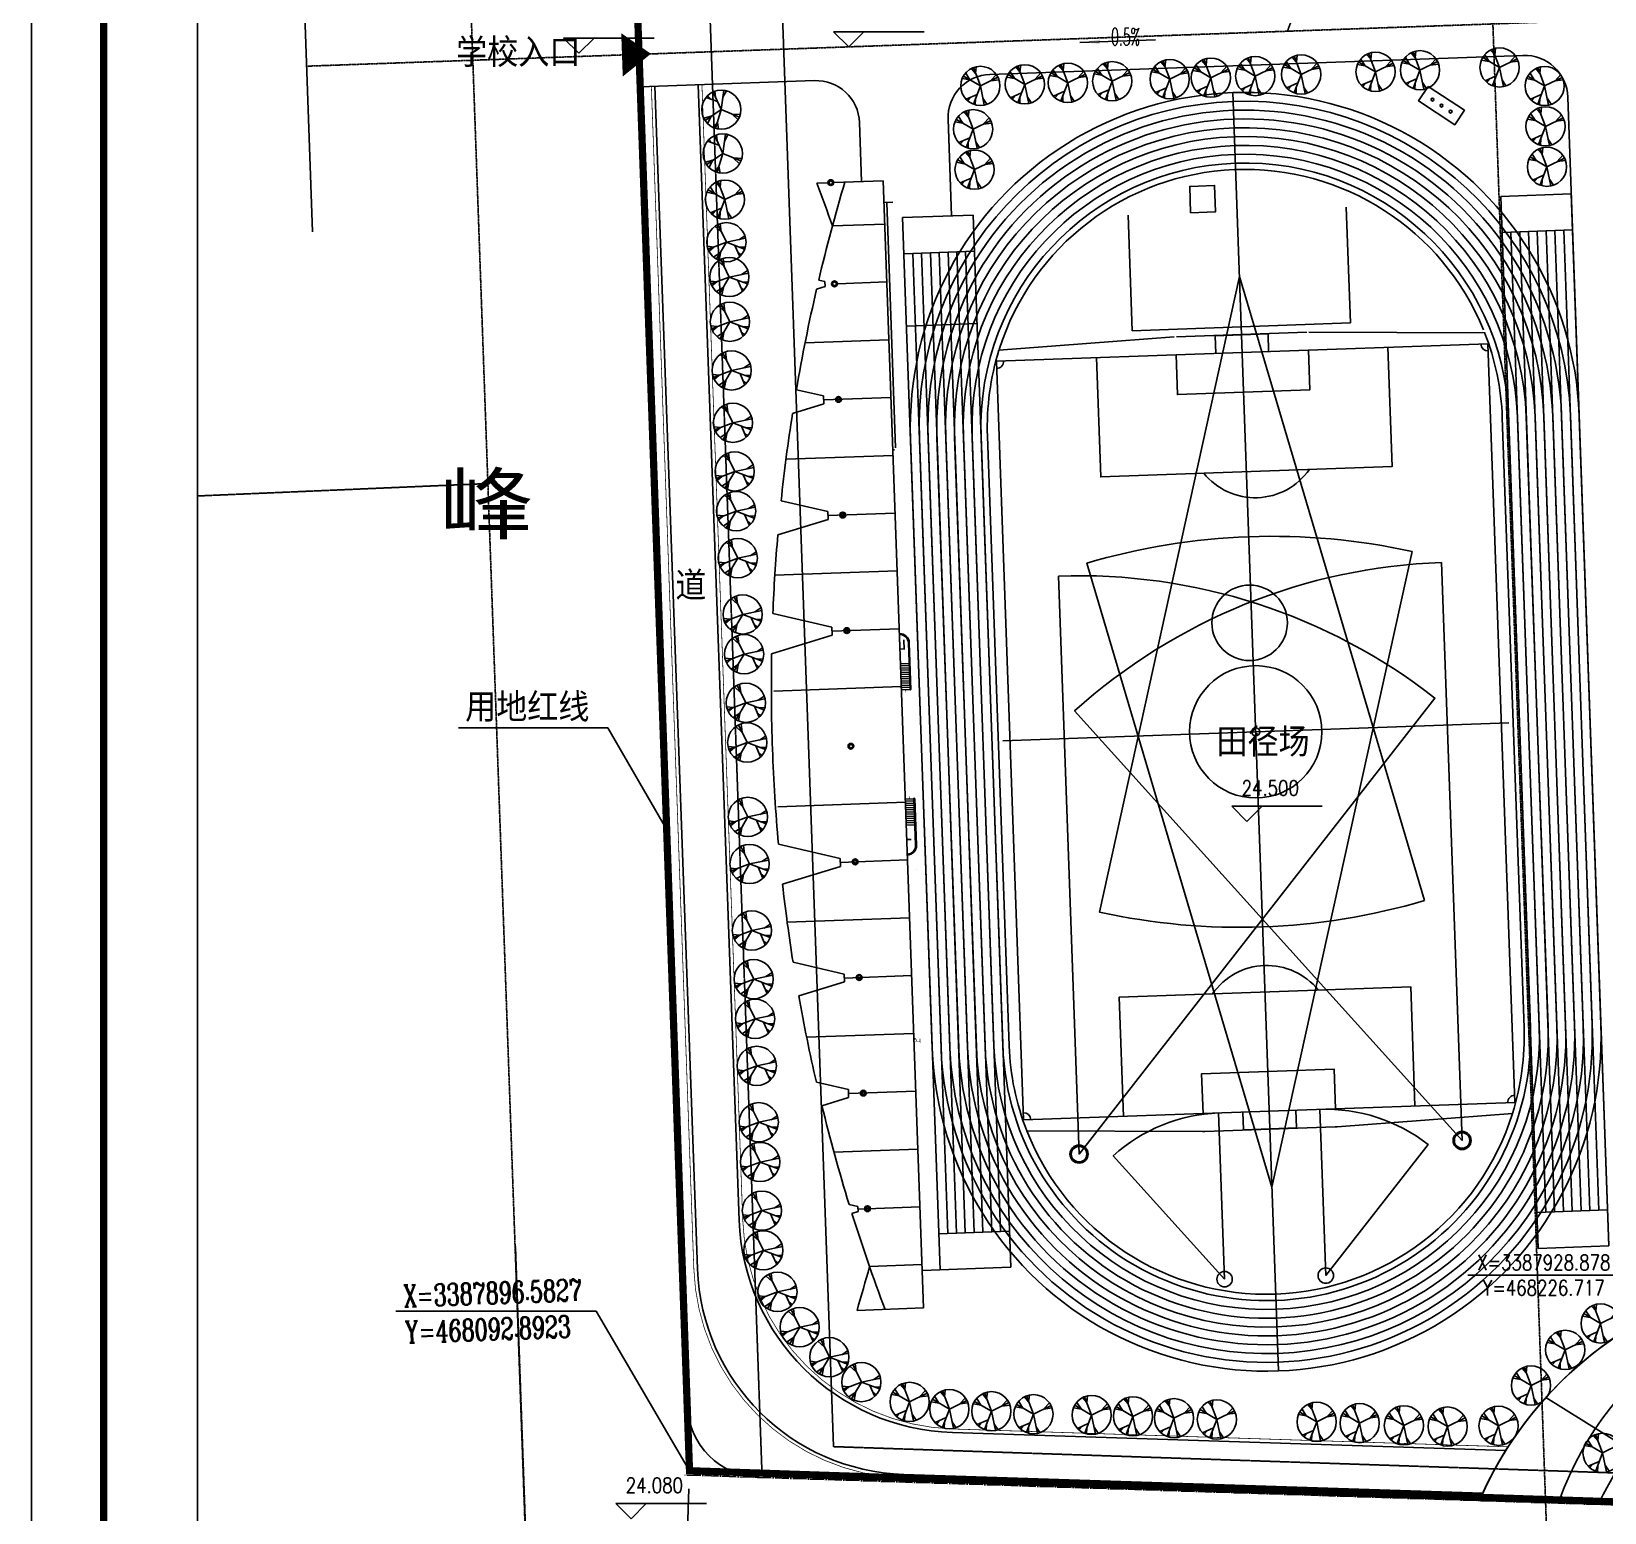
# Model space of a CAD drawing. Header units: millimetres. Extents: x 468001845 to 468595845, y 3387484553 to 3388325553.
# Drawn here: x 468001845 to 468219365, y 3387890804 to 3388095645 of the extents above; entities that cross this region are included whole.
import ezdxf
from ezdxf.enums import TextEntityAlignment as Align

# ---------------------------------------------------------------- set-up
doc = ezdxf.new("R2010")
doc.units = ezdxf.units.MM
for name, pattern in [('10', [1, 0.5, 0.5]), ('ACAD_ISO04W100', [30.5, 24, -3, 0.5, -3]), ('CENTER', [2, 1.25, -0.25, 0.25, -0.25]), ('CONTINOUS', [0])]:
    doc.linetypes.add(name, pattern=pattern)
for name, color, linetype in [('AXIS', 3, 'Continuous'), ('DAOLU', 7, 'Continuous'), ('DE', 134, 'Continuous'), ('F-树13', 114, 'Continuous'), ('F-水体', 150, 'Continuous'), ('N-ROAD', 4, 'Continuous'), ('PUB_DIM', 3, 'Continuous'), ('PUB_TEXT', 7, 'Continuous'), ('PUB_TITLE', 4, 'Continuous'), ('ROAD-XING', 1, 'CENTER'), ('TEXT', 7, 'Continuous'), ('屋顶', 7, 'Continuous'), ('红线', 1, 'Continuous'), ('铺地', 41, 'Continuous')]:
    doc.layers.add(name, color=color, linetype=linetype)
doc.styles.add('_DIMFONT', font='TXT.shx')
doc.styles.add('_TXT', font='SIMPLEX.shx', dxfattribs={"width": 0.6})
doc.styles.add('DIM_FONT', font='SIMPLEX.shx', dxfattribs={"width": 0.8})
doc.styles.add('HT', font='', dxfattribs={"width": 0.8})
doc.styles.add('HZ1', font='COMPLEX', dxfattribs={"width": 0.7, "bigfont": 'FS64F'})
doc.styles.add('HZTXT4', font='COMPLEX', dxfattribs={"bigfont": 'HZTXT.SHX'})
doc.styles.get('HT').set_extended_font_data('SimHei')
doc.dimstyles.new('DIMN700', dxfattribs={"dimscale": 7, "dimtxt": 270, "dimasz": 1, "dimexe": 250, "dimexo": 300, "dimgap": 135, "dimtad": 1, "dimdec": 0, "dimzin": 0, "dimdsep": 46, "dimtxsty": 'DIM_FONT', "dimblk": '_DIMX', "dimcen": 0.09, "dimclrt": 7, "dimadec": 0, "dimazin": 0, "dimtfac": 1, "dimtdec": 0, "dimtix": 1, "dimtmove": 2, "dimatfit": 3, "dimldrblk": '_DIMX', "dimfxl": 1, "dimtvp": 1, "dimtolj": 1, "dimtzin": 0, "dimarcsym": 0})

# ---------------------------------------------------------------- blocks, each defined once
blk = doc.blocks.new('A$C73886351')
at = {"layer": 'F-树13'}
for p, q in [((2161, 6001), (1249, 7555)), ((3508, 7441), (2585, 8591)), ((4508, 4511), (3052, 8793)), ((3510, 7412), (3741, 8982)), ((2126, 5970), (441, 6351)), ((4508, 4511), (737, 6917)), ((4508, 4511), (2779, 398)), ((4508, 4511), (8634, 6359)), ((4508, 4511), (5271, 97)), ((6945, 5646), (8296, 7028)), ((6947, 5617), (8818, 5795)), ((3672, 2586), (1118, 1558)), ((2090, 1937), (1470, 1235)), ((3294, 1583), (3196, 223)), ((4986, 1662), (5852, 250))]:
    blk.add_line(p, q, dxfattribs=at)
blk.add_circle((4516, 4516), 4519, dxfattribs=at)
blk = doc.blocks.new('_ARROW')
blk.add_solid([(0, 0), (-1, 0.1), (-1, -0.1)])
blk = doc.blocks.new('_DIMX')
blk.add_line((-150, 0), (150, 0))
at = {"const_width": 50}
blk.add_lwpolyline([(-70, -70), (70, 70)], dxfattribs=at)
blk = doc.blocks.new('*D117')
at = {"layer": 'DEFPOINTS', "color": 0, "transparency": 16777216}
for p in [(468092825, 3387896195), (468255198, 3387890735), (468254946, 3387883243)]:
    blk.add_point(p, dxfattribs=at)
at = {"layer": 'PUB_DIM', "color": 0, "lineweight": -2, "transparency": 16777216}
for p, q in [((468092755, 3387894096), (468092514, 3387886953)), ((468092580, 3387888701), (468254939, 3387883243)), ((468255128, 3387888637), (468254887, 3387881494))]:
    blk.add_line(p, q, dxfattribs=at)
at = {"layer": 'PUB_DIM', "color": 0, "lineweight": -2, "transparency": 16777216, "xscale": 7, "yscale": 7, "zscale": 7}
for p, rotation in [((468092573, 3387888702), 178.0743757507828), ((468254946, 3387883243), 358.0743757507827)]:
    blk.add_blockref('_DIMX', p, dxfattribs=dict(at, rotation=rotation))
at = {"layer": 'PUB_DIM', "color": 7, "transparency": 16777216, "insert": (468173823, 3387887861), "char_height": 1890, "attachment_point": 5, "rotation": 358.07438, "style": 'DIM_FONT'}
blk.add_mtext('\\A1;162465', dxfattribs=at)
blk = doc.blocks.new('_DIMZB1')
blk.add_line((0, 0), (3000, 0))
at = {"style": '_DIMFONT', "width": 0.8}
for tag, p in [('X=', (1500, 250)), ('Y=', (1500, -250))]:
    blk.add_attdef(tag, text='', height=300, dxfattribs=at).set_placement(p, align=Align.MIDDLE)

msp = doc.modelspace()

# ---------------------------------------------------------------- linework, layer by layer
for p, q in [((468081548, 3387999333.8), (468060901.8, 3387999333.8)), ((468089685.6, 3387985229.4), (468081548, 3387999333.8))]:
    msp.add_line(p, q)
msp.add_arc((468255688.4, 3387877338.9), 45177.7, 15.810163, 160.33859)
at = {"layer": 'AXIS'}
for p, q in [((468079946.2, 3387918676.5), (468052233.7, 3387918676.5)), ((468092838.2, 3387896584.3), (468079946.2, 3387918676.5))]:
    msp.add_line(p, q, dxfattribs=at)
msp.add_lwpolyline([(468024799.3, 3388262599.3), (468572068.3, 3388262599.3), (468572068.3, 3387579084.4), (468024799.3, 3387579084.4)], close=True, dxfattribs=at)
at = {"layer": 'DAOLU'}
for p, q in [((468079802.5, 3388262599.3), (468092523.3, 3387905589.5)), ((468035611.9, 3388210919.7), (468040705, 3388067942.5))]:
    msp.add_line(p, q, dxfattribs=at)
msp.add_arc((468102816.7, 3387905956.2), 10300, 182.040664, 268.152391, dxfattribs=at)
at = {"layer": 'DE', "color": 36, "linetype": 'CONTINOUS'}
msp.add_line((468119732.5, 3388071996.9), (468120961.7, 3388072040.7), dxfattribs=at)
at = {"layer": 'DE', "color": 36}
for p, q in [((468121342.5, 3388038052.7), (468120132.2, 3388072011.1)), ((468122843.4, 3388054901.8), (468132597.2, 3388055249.4)), ((468124249.2, 3387979799.2), (468124289.2, 3387979800.7)), ((468123828.5, 3387957069.8), (468109029.5, 3387956542.4))]:
    msp.add_line(p, q, dxfattribs=at)
msp.add_lwpolyline([(468194983.2, 3388088050.1), (468199987.1, 3388084739.4), (468198662.8, 3388082737.9), (468193658.9, 3388086048.6)], close=True, dxfattribs=at)
msp.add_lwpolyline([(468206641.9, 3387946012.4, 0.08465208), (468208233.2, 3387957881.6), (468205227.4, 3388042218.1, 0.08497593), (468202778.4, 3388053986.5)], format="xyb", dxfattribs=at)
for points in [[(468121165.4, 3388037787.6), (468120952, 3388037780)], [(468124069.1, 3387956316.5), (468123855.7, 3387956308.9)]]:
    msp.add_lwpolyline(points, dxfattribs=at)
for centre, radius in [((468195572, 3388086221.7), 200), ((468196823, 3388085394), 200), ((468198074, 3388084566.3), 200), ((468170289.1, 3388013860.3), 5219.6), ((468171132.9, 3387998781.2), 558.2), ((468199664.1, 3387942261.5), 1250), ((468199664.1, 3387942261.5), 1067.5)]:
    msp.add_circle(centre, radius, dxfattribs=at)
for centre, start, end in [((468203241.4, 3388052458.8), 182.041183, 272.041173), ((468206981.2, 3387947525.5), 92.041173, 182.041183)]:
    msp.add_arc(centre, 1000, start, end, dxfattribs=at)
at = {"layer": 'F-水体'}
for p, q in [((468088057.2, 3388088056.3), (468093935.6, 3387924501.8)), ((468094053.4, 3388088270), (468099696.9, 3387931252.2)), ((468129197.8, 3387901863.5), (468205723.3, 3387899404.8)), ((468122469.3, 3387896076.6), (468202527.7, 3387893504.4))]:
    msp.add_line(p, q, dxfattribs=at)
at = {"layer": 'F-水体', "const_width": 100}
for points in [[(468087562.8, 3388088038.7), (468093435.9, 3387924483.8, 0.39442183), (468122453.2, 3387895576.8), (468202303.2, 3387893011.3)], [(468094557.6, 3388088288), (468100196.5, 3387931270.2, 0.39442149), (468129213.8, 3387902363.2), (468206034.6, 3387899895.1)]]:
    msp.add_lwpolyline(points, format="xyb", dxfattribs=at)
at = {"layer": 'F-水体'}
for centre, radius in [((468130177.2, 3387932347.8), 30500), ((468123416.6, 3387925561.4), 29500)]:
    msp.add_arc(centre, radius, 182.058433, 268.159791, dxfattribs=at)
at = {"layer": 'N-ROAD'}
for p, q in [((468134371, 3388089706.9), (468208084.2, 3388092334.1)), ((468086024.3, 3388087983.8), (468110126.4, 3388088842.8)), ((468174283.4, 3387910382.3), (468167982.3, 3388087180)), ((468219956.7, 3387927670), (468214294.1, 3388086551.6)), ((468116627.6, 3388074888.1), (468116336.3, 3388083060.4)), ((468129064.8, 3388070133.1), (468128588.5, 3388083497)), ((468214770.4, 3388073187.6), (468205016.6, 3388072840)), ((468205016.6, 3388072840), (468210202.9, 3387927322.4)), ((468219956.7, 3387927670), (468214770.4, 3388073187.6)), ((468183657.9, 3388071328.3), (468184227.8, 3388055338.5)), ((468122309.1, 3388069892.3), (468132062.9, 3388070239.9)), ((468127495.4, 3387924374.7), (468122309.1, 3388069892.3)), ((468132062.9, 3388070239.9), (468137249.2, 3387924722.3)), ((468153475, 3388070252.6), (468154044.9, 3388054262.7)), ((468214948.5, 3388068190.8), (468205194.7, 3388067843.2)), ((468211244, 3387932362.7), (468206413.9, 3388067886.6)), ((468212463.2, 3387932406.1), (468207633.1, 3388067930.1)), ((468213682.5, 3387932449.6), (468208852.3, 3388067973.5)), ((468214901.7, 3387932493), (468210071.6, 3388068017)), ((468216120.9, 3387932536.5), (468211290.8, 3388068060.4)), ((468217340.1, 3387932579.9), (468212510, 3388068103.9)), ((468218559.4, 3387932623.4), (468213729.3, 3388068147.4)), ((468122487.2, 3388064895.5), (468132241, 3388065243.1)), ((468128536.5, 3387929415), (468123706.4, 3388064938.9)), ((468129755.7, 3387929458.4), (468124925.6, 3388064982.4)), ((468130975, 3387929501.9), (468126144.9, 3388065025.8)), ((468132194.2, 3387929545.3), (468127364.1, 3388065069.3)), ((468133413.4, 3387929588.8), (468128583.3, 3388065112.7)), ((468134632.6, 3387929632.2), (468129802.5, 3388065156.2)), ((468135851.9, 3387929675.7), (468131021.8, 3388065199.6)), ((468154044.9, 3388054262.7), (468184227.8, 3388055338.5)), ((468178185.1, 3388054067.4), (468160162.7, 3388053425.1)), ((468202795.1, 3388053943.9), (468178471.2, 3388054071.8)), ((468122538.9, 3388010238), (468121934.4, 3388010216.4)), ((468122535.8, 3388010167.9), (468122488.2, 3388011501.4)), ((468123335.9, 3388004582.4), (468123104.4, 3388011078.3)), ((468123395.9, 3388004584.6), (468123164.4, 3388011080.4)), ((468123453.7, 3388004646.7), (468123224.3, 3388011082.6)), ((468123205.6, 3388008240.1), (468122006.3, 3388008197.4)), ((468123216.3, 3388007940.3), (468122017, 3388007897.5)), ((468123226.9, 3388007640.5), (468122027.7, 3388007597.7)), ((468123237.6, 3388007340.7), (468122038.4, 3388007297.9)), ((468123248.3, 3388007040.9), (468122049.1, 3388006998.1)), ((468123259, 3388006741.1), (468122059.8, 3388006698.3)), ((468123269.7, 3388006441.2), (468122070.4, 3388006398.5)), ((468123280.4, 3388006141.4), (468122081.1, 3388006098.7)), ((468123291.1, 3388005841.6), (468122091.8, 3388005798.9)), ((468123301.7, 3388005541.8), (468122102.5, 3388005499.1)), ((468123312.4, 3388005242), (468122113.2, 3388005199.3)), ((468123323.1, 3388004942.2), (468122123.9, 3388004899.5)), ((468123333.8, 3388004642.4), (468122134.6, 3388004599.6)), ((468123395.9, 3388004584.6), (468123335.9, 3388004582.4)), ((468123453.7, 3388004646.7), (468123393.8, 3388004644.5)), ((468136155.1, 3387997534.5), (468206110.7, 3388000027.8)), ((468123872.3, 3387989532), (468122673.1, 3387989489.2)), ((468123883, 3387989232.2), (468122683.8, 3387989189.4)), ((468123893.7, 3387988932.4), (468122694.5, 3387988889.6)), ((468123904.4, 3387988632.5), (468122705.2, 3387988589.8)), ((468123915.1, 3387988332.7), (468122715.8, 3387988290)), ((468123925.8, 3387988032.9), (468122726.5, 3387987990.2)), ((468123930.2, 3387989594.1), (468123870.2, 3387989591.9)), ((468123870.2, 3387989591.9), (468124101.7, 3387983096.1)), ((468123930.2, 3387989594.1), (468124161.7, 3387983098.2)), ((468123992.3, 3387989536.3), (468123932.3, 3387989534.1)), ((468123992.3, 3387989536.3), (468124221.6, 3387983100.3)), ((468123936.4, 3387987733.1), (468122737.2, 3387987690.4)), ((468123947.1, 3387987433.3), (468122747.9, 3387987390.6)), ((468123957.8, 3387987133.5), (468122758.6, 3387987090.8)), ((468123968.5, 3387986833.7), (468122769.3, 3387986790.9)), ((468123979.2, 3387986533.9), (468122779.9, 3387986491.1)), ((468123989.9, 3387986234.1), (468122790.6, 3387986191.3)), ((468124000.6, 3387985934.3), (468122801.3, 3387985891.5)), ((468122873.3, 3387983872.4), (468123477.8, 3387983894)), ((468206641.9, 3387946012.4), (468182388.7, 3387944153.3)), ((468182103, 3387944137.2), (468164080.7, 3387943494.9)), ((468219778.6, 3387932666.9), (468210024.8, 3387932319.2)), ((468127317.3, 3387929371.5), (468137071.1, 3387929719.1)), ((468210202.9, 3387927322.4), (468219956.7, 3387927670)), ((468124997, 3387924285.6), (468137249.2, 3387924722.3))]:
    msp.add_line(p, q, dxfattribs=at)
for points in [[(468126405.1, 3387954965.3, 1.00000003), (468218866.4, 3387958260.6), (468215860.6, 3388042597.1, 1.00000002), (468123399.4, 3388039301.7)], [(468127624.4, 3387955008.7, 1.00000002), (468217647.2, 3387958217.2), (468214641.4, 3388042553.6, 1), (468124618.6, 3388039345.2)], [(468128843.6, 3387955052.2, 1), (468216428, 3387958173.7), (468213422.2, 3388042510.1, 1), (468125837.8, 3388039388.6)], [(468130062.8, 3387955095.6, 1), (468215208.7, 3387958130.2), (468212203, 3388042466.7, 1), (468127057, 3388039432.1)], [(468131282, 3387955139.1, 1.00000002), (468213989.5, 3387958086.8), (468210983.7, 3388042423.2, 1), (468128276.3, 3388039475.5)], [(468132501.3, 3387955182.5, 1), (468212770.3, 3387958043.3), (468209764.5, 3388042379.8, 1), (468129495.5, 3388039519)], [(468133720.5, 3387955226, 1), (468211551.1, 3387957999.9), (468208545.3, 3388042336.3, 1), (468130714.7, 3388039562.4)], [(468134939.7, 3387955269.4, 1), (468210331.8, 3387957956.4), (468207326.1, 3388042292.9, 1), (468131933.9, 3388039605.9)], [(468136158.9, 3387955312.9, 1), (468209112.6, 3387957913), (468206106.8, 3388042249.4, 1), (468133153.2, 3388039649.3)], [(468194478.5, 3387975455.7, -0.12701665), (468149507, 3387973853), (468168889, 3388061741.2)], [(468192758.7, 3388023709.4, 0.12701665), (468147787.3, 3388022106.6), (468173376.8, 3387935821.1)], [(468196814.7, 3388022210.7, 0.17632698), (468146090.9, 3388001674.6), (468199664.1, 3387942261.5)], [(468143848.3, 3388020323, -0.17632698), (468195905.3, 3388003450), (468146697.7, 3387940373.8)], [(468143848.3, 3388020323, -0.17632698), (468195905.3, 3388003450), (468146697.7, 3387940373.8)], [(468180817.6, 3387923578.4), (468194964.8, 3387941712.8, 0.17632698), (468179998.4, 3387946563.8)], [(468166826.5, 3387923079.7), (468151424.2, 3387940161, -0.17632698), (468166007.3, 3387946065.1)]]:
    msp.add_lwpolyline(points, format="xyb", close=True, dxfattribs=at)
for points, format in [([(468202618, 3388054387.2, 0.70228947), (468135661.7, 3388051670.3)], "xyb"), ([(468135632.8, 3388051578.4, 0.08486291), (468134032.6, 3388039680.7), (468137038.4, 3387955344.2, 1.00000002)], "xyb"), ([(468121884, 3388011630.3, 0, 0, 0), (468122488.5, 3388011651.8, 0, 0, 0), (468122754.1, 3388004198.9, 0, 180, 0), (468122736, 3388004707.3, 180, 180, 0)], "xyseb"), ([(468122923.7, 3387982458.6, 0, 0, 0), (468123528.2, 3387982480.1, 0, 0, 0), (468123262.5, 3387989933.1, 0, 180, 0), (468123280.7, 3387989424.7, 180, 180, 0)], "xyseb"), ([(468137038.4, 3387955344.2, 0.08465208), (468139470.6, 3387943618.4)], "xyb"), ([(468139470.6, 3387943618.4, 0.70863335), (468206641.9, 3387946012.4)], "xyb")]:
    msp.add_lwpolyline(points, format=format, dxfattribs=at)
for points in [[(468162130.5, 3388070561.1), (468162000.2, 3388074218.7), (468165438, 3388074341.3), (468165568.4, 3388070683.6)], [(468139024.4, 3387945103.5), (468206981.2, 3387947525.5), (468203241.4, 3388052458.8), (468135284.5, 3388050036.8)]]:
    msp.add_lwpolyline(points, close=True, dxfattribs=at)
for points in [[(468135623.9, 3388051549.9), (468159877, 3388053409.1)], [(468165605.3, 3388051117.5), (468165518.4, 3388053555.9), (468172833.7, 3388053816.7), (468172920.6, 3388051378.2)], [(468189410.2, 3388051965.9), (468189997.9, 3388035476.4), (468149703.4, 3388034040.3), (468149115.8, 3388050529.8)], [(468178417.1, 3388051574.1), (468178613, 3388046077.6), (468160304.7, 3388045425.1), (468160108.8, 3388050921.6)], [(468193150, 3387947032.5), (468192562.3, 3387963522.1), (468152267.9, 3387962085.9), (468152855.6, 3387945596.4)], [(468182157, 3387946640.7), (468181961.1, 3387952137.2), (468163652.7, 3387951484.7), (468163848.6, 3387945988.2)], [(468169345.1, 3387946184.1), (468169432, 3387943745.7), (468176747.4, 3387944006.4), (468176660.5, 3387946444.8)], [(468139470.6, 3387943618.4), (468163794.6, 3387943490.5)]]:
    msp.add_lwpolyline(points, dxfattribs=at)
for centre, radius in [((468171132.9, 3387998781.2), 9150), ((468171132.9, 3387998781.2), 9150), ((468146697.7, 3387940373.8), 1250), ((468146697.7, 3387940373.8), 1067.5), ((468166826.5, 3387923079.7), 1067.5), ((468180817.6, 3387923578.4), 1067.5)]:
    msp.add_circle(centre, radius, dxfattribs=at)
for centre, radius, start, end in [((468208297.9, 3388086337.9), 6000, 2.041183, 92.041173), ((468110340.1, 3388082846.7), 6000, 2.041183, 92.041173), ((468134584.7, 3388083710.7), 6000, 92.041173, 182.041183), ((468135284.5, 3388050036.8), 1000, 272.041173, 2.041183), ((468171051.9, 3388040304.6), 9150, 218.989398, 325.092965), ((468121905.2, 3388011035.6), 1320, 2.041183, 92.041173), ((468121905.2, 3388011035.6), 1260, 2.041183, 92.041173), ((468121905.2, 3388011035.6), 1200, 2.041183, 92.041173), ((468122902.5, 3387983053.3), 1200, 272.041173, 2.041183), ((468122902.5, 3387983053.3), 1260, 272.041173, 2.041183), ((468122902.5, 3387983053.3), 1320, 272.041173, 2.041183), ((468172669, 3387957317.5), 9150, 38.989398, 145.092965), ((468139024.4, 3387945103.5), 1000, 2.041183, 92.041173), ((468163831.4, 3387950490.5), 7000, 269.698801, 272.041173), ((468181853.7, 3387951132.8), 7000, 272.041173, 274.383547), ((468250229.1, 3387871485.2), 52538.3, 19.82245, 156.482345), ((468250229.1, 3387871485.2), 52538.3, 19.82245, 155.812547), ((468255873.2, 3387874488.8), 41239.3, 21.307741, 154.997038)]:
    msp.add_arc(centre, radius, start, end, dxfattribs=at)
at = {"layer": 'PUB_DIM'}
for p, q in [((468077531, 3388092638.2), (468075431, 3388094738.2)), ((468075431, 3388094738.2), (468079631, 3388094738.2)), ((468079631, 3388094738.2), (468077531, 3388092638.2)), ((468079631, 3388094738.2), (468087951, 3388094738.2)), ((468114852.6, 3388093514.1), (468112752.6, 3388095614.1)), ((468112752.6, 3388095614.1), (468116952.6, 3388095614.1)), ((468116952.6, 3388095614.1), (468114852.6, 3388093514.1)), ((468116952.6, 3388095614.1), (468125272.6, 3388095614.1)), ((468169916.4, 3387986381.6), (468167816.4, 3387988481.6)), ((468167816.4, 3387988481.6), (468172016.4, 3387988481.6)), ((468172016.4, 3387988481.6), (468169916.4, 3387986381.6)), ((468172016.4, 3387988481.6), (468180336.4, 3387988481.6)), ((468084751.1, 3387889948.4), (468082651.1, 3387892048.4)), ((468082651.1, 3387892048.4), (468086851.1, 3387892048.4)), ((468086851.1, 3387892048.4), (468084751.1, 3387889948.4)), ((468086851.1, 3387892048.4), (468095171.1, 3387892048.4))]:
    msp.add_line(p, q, dxfattribs=at)
msp.add_lwpolyline([(468146798.6, 3388094129.6), (468157261.2, 3388094475.3)], dxfattribs=at)
at = {"layer": 'PUB_TITLE'}
msp.add_lwpolyline([(468001845, 3387484552.7), (468001845, 3388325552.7), (468595845, 3388325552.7), (468595845, 3387484552.7)], close=True, dxfattribs=at)
at = {"layer": 'PUB_TITLE', "const_width": 1000}
msp.add_lwpolyline([(468011845, 3387494552.7), (468585845, 3387494552.7), (468585845, 3388300552.7), (468011845, 3388300552.7)], close=True, dxfattribs=at)
at = {"layer": 'ROAD-XING', "linetype": 'ACAD_ISO04W100', "ltscale": 0.1}
for p, q in [((468056785.6, 3388262599.3), (468072080, 3387833240.3)), ((468211308.3, 3387889555.6), (468201688.3, 3388159473.4)), ((468274081.4, 3388099189.1), (468039889.4, 3388090842.4)), ((468068773.3, 3387927583.3), (468072732.9, 3387816425.4))]:
    msp.add_line(p, q, dxfattribs=at)
at = {"layer": 'ROAD-XING', "linetype": 'ACAD_ISO04W100'}
msp.add_line((468024799.3, 3388031400.8), (468064960.1, 3388033118.7), dxfattribs=at)
at = {"layer": 'ROAD-XING', "linetype": 'ACAD_ISO04W100', "ltscale": 0.1}
msp.add_arc((468274276.8, 3388060015.4), 105000, 272.041173, 160.145804, dxfattribs=at)
at = {"layer": 'TEXT', "linetype": '10'}
msp.add_lwpolyline([(468083500.5, 3388092411.2, 6000, 0, 0), (468087500.5, 3388092553.7, 0, 0, 0)], format="xyseb", dxfattribs=at)
at = {"layer": '屋顶', "linetype": 'Continuous'}
for p, q in [((468112782.6, 3388074751.1), (468119625.6, 3388074994.9)), ((468119625.6, 3388074994.9), (468125182, 3387919093.9)), ((468110446.6, 3388074667.8), (468111983.1, 3388074722.6)), ((468112596.6, 3388068740.6), (468119839.4, 3388068998.8)), ((468110404.9, 3388059986.6), (468111592.2, 3388060350.5)), ((468110699.5, 3388061247.8), (468111567.3, 3388061048.1)), ((468111567.3, 3388061048.1), (468111592.2, 3388060350.5)), ((468113281.3, 3388060759.9), (468120124.3, 3388061003.8)), ((468108819.2, 3388052595.8), (468120409.2, 3388053008.9)), ((468107621, 3388046097.5), (468111380.5, 3388045232.4)), ((468111380.5, 3388045232.4), (468111419.7, 3388044133.1)), ((468111400.1, 3388044682.7), (468120694.2, 3388045014)), ((468113061.6, 3388044845.5), (468113451.4, 3388044755.8)), ((468113069, 3388044638.6), (468113451.4, 3388044755.8)), ((468107082.9, 3388042803.8), (468111419.7, 3388044133.1)), ((468106180.1, 3388036491.6), (468120979.1, 3388037019.1)), ((468105501.9, 3388030726.4), (468111950.4, 3388029242.5)), ((468111950.4, 3388029242.5), (468111989.6, 3388028143.2)), ((468105050.6, 3388026016.3), (468111989.6, 3388028143.2)), ((468111970, 3388028692.9), (468121264.1, 3388029024.1)), ((468113631.5, 3388028855.7), (468114021.3, 3388028766)), ((468113638.9, 3388028648.8), (468114021.3, 3388028766)), ((468104634.2, 3388020426.4), (468121549, 3388021029.2)), ((468104358.6, 3388015130.8), (468112520.3, 3388013252.7)), ((468104193.6, 3388009589.1), (468112559.4, 3388012153.4)), ((468112520.3, 3388013252.7), (468112559.4, 3388012153.4)), ((468112539.8, 3388012703), (468121833.9, 3388013034.3)), ((468114201.4, 3388012865.9), (468114591.2, 3388012776.2)), ((468114208.7, 3388012658.9), (468114591.2, 3388012776.2)), ((468104480.7, 3388004410.7), (468122118.9, 3388005039.4)), ((468122688.8, 3387989049.5), (468105050.6, 3387988420.9)), ((468105132.8, 3387983235.2), (468113660, 3387981273)), ((468105692, 3387977719.4), (468113699.2, 3387980173.7)), ((468113699.2, 3387980173.7), (468113660, 3387981273)), ((468122973.7, 3387981054.6), (468113679.6, 3387980723.3)), ((468123258.6, 3387973059.7), (468106343.9, 3387972456.8)), ((468107157.1, 3387966910.7), (468114229.9, 3387965283.2)), ((468107942.6, 3387962244.7), (468114269.1, 3387964183.8)), ((468114269.1, 3387964183.8), (468114229.9, 3387965283.2)), ((468123543.6, 3387965064.7), (468114249.5, 3387964733.5)), ((468114799.8, 3387949293.3), (468110379.4, 3387950310.5)), ((468114839, 3387948194), (468114799.8, 3387949293.3)), ((468124113.5, 3387949074.9), (468114819.4, 3387948743.7)), ((468116480.9, 3387948906.5), (468116870.7, 3387948816.8)), ((468116488.3, 3387948699.5), (468116870.7, 3387948816.8)), ((468114839, 3387948194), (468111150.6, 3387947063.5)), ((468124398.4, 3387941080), (468112808.3, 3387940666.9)), ((468114916.2, 3387933407.8), (468116126.3, 3387933129.3)), ((468115299.8, 3387932170.7), (468116151.2, 3387932431.7)), ((468116151.2, 3387932431.7), (468116126.3, 3387933129.3)), ((468124683.4, 3387933085), (468116138.8, 3387932780.5)), ((468124968.3, 3387925090.1), (468117725.5, 3387924832)), ((468116002.9, 3387918766.8), (468125182, 3387919093.9))]:
    msp.add_line(p, q, dxfattribs=at)
for centre, radius in [((468112382.9, 3388074736.8), 400), ((468112382.9, 3388074736.8), 250), ((468112881.5, 3388060745.7), 400), ((468112881.5, 3388060745.7), 250), ((468113451.4, 3388044755.8), 400), ((468113451.4, 3388044755.8), 250), ((468114021.3, 3388028766), 400), ((468114021.3, 3388028766), 250), ((468114591.2, 3388012776.2), 400), ((468114591.2, 3388012776.2), 250), ((468115161.1, 3387996786.3), 400), ((468115161.1, 3387996786.3), 250), ((468115730.9, 3387980796.5), 400), ((468115730.9, 3387980796.5), 250), ((468116300.8, 3387964806.6), 400), ((468116300.8, 3387964806.6), 250), ((468116870.7, 3387948816.8), 400), ((468116870.7, 3387948816.8), 250), ((468117440.6, 3387932826.9), 400), ((468117440.6, 3387932826.9), 250)]:
    msp.add_circle(centre, radius, dxfattribs=at)
for centre, start, end in [((467882085.5, 3387988479.4), 19.197502, 20.677587), ((468348236.6, 3388005093.2), 163.404759, 166.69925), ((468348236.6, 3388005093.2), 167.003296, 170.328903), ((468348236.6, 3388005093.2), 171.112311, 173.971816), ((468348236.6, 3388005093.2), 175.082513, 177.643139), ((468348236.6, 3388005093.2), 178.944567, 182.041183), ((468348236.6, 3388005093.2), 182.041183, 185.137775), ((468348236.6, 3388005093.2), 186.439225, 188.999838), ((468348236.6, 3388005093.2), 186.439225, 188.999838), ((468348236.6, 3388005093.2), 190.110555, 192.97004), ((468348236.6, 3388005093.2), 190.110555, 192.97004), ((468348236.6, 3388005093.2), 193.753447, 197.079042), ((468348236.6, 3388005093.2), 193.753447, 197.079042), ((468348236.6, 3388005093.2), 197.38308, 200.677587), ((468348236.6, 3388005093.2), 197.38308, 200.677587), ((467882085.5, 3387988479.4), 343.404759, 344.884847), ((467882085.5, 3387988479.4), 343.404759, 344.884847)]:
    msp.add_arc(centre, 244084.5, start, end, dxfattribs=at)
at = {"layer": '红线', "linetype": 'ACAD_ISO04W100'}
for p, q in [((468091426.9, 3388217113), (468102856.6, 3387896247.5)), ((468112732.2, 3387899917.7), (468310531.3, 3387893267.5))]:
    msp.add_line(p, q, dxfattribs=at)
at = {"layer": '红线'}
msp.add_line((468101774, 3388207546.4), (468112732.2, 3387899917.7), dxfattribs=at)
at = {"layer": '红线', "linetype": 'ACAD_ISO04W100', "ltscale": 80}
msp.add_line((468308999.9, 3387888999.8), (468091999.9, 3387895999.8), dxfattribs=at)
at = {"layer": '红线', "linetype": 'ACAD_ISO04W100', "ltscale": 0.3, "const_width": 1000}
msp.add_lwpolyline([(468456538.4, 3387876680.1), (468443875, 3388232189), (468081435.8, 3388216685.6), (468092838.2, 3387896584.3), (468309460.1, 3387889301.2), (468428615.6, 3387825139.7)], close=True, dxfattribs=at)
at = {"layer": '铺地', "color": 33}
msp.add_line((468230720.4, 3387894583), (468211245.9, 3387906707), dxfattribs=at)

# ---------------------------------------------------------------- block references
at = {"layer": 'F-树13'}
for p, xscale, yscale, zscale, rotation in [((468174801.4, 3388086888.8), 0.6000000000000001, 0.6000000000000001, 0.6000000000000001, 2.041173454315652), ((468185094.4, 3388087255.7), 0.6000000000000001, 0.6000000000000001, 0.6000000000000001, 2.041173454315652), ((468191237.7, 3388087474.6), 0.6000000000000001, 0.6000000000000001, 0.6000000000000001, 2.041173454315652), ((468202235.5, 3388087866.6), 0.6000000000000001, 0.6000000000000001, 0.6000000000000001, 2.041173454315652), ((468130446.1, 3388085308), 0.6000000000000001, 0.6000000000000001, 0.6000000000000001, 2.041173454315652), ((468136589.3, 3388085526.9), 0.6000000000000001, 0.6000000000000001, 0.6000000000000001, 2.041173454315652), ((468142537.8, 3388085738.9), 0.6000000000000001, 0.6000000000000001, 0.6000000000000001, 2.041173454315652), ((468148681.1, 3388085957.9), 0.6000000000000001, 0.6000000000000001, 0.6000000000000001, 2.041173454315652), ((468156628.2, 3388086241.1), 0.6000000000000001, 0.6000000000000001, 0.6000000000000001, 2.041173454315652), ((468162311, 3388086443.7), 0.6000000000000001, 0.6000000000000001, 0.6000000000000001, 2.041173454315652), ((468168454.3, 3388086662.6), 0.6000000000000001, 0.6000000000000001, 0.6000000000000001, 2.041173454315652), ((468208478, 3388085301.5), 0.6000000000000001, 0.6000000000000001, 0.6000000000000001, 2.041173454315652), ((468094428.2, 3388087440.5), -0.6, 0.6, 0.6, 182.0411734543079), ((468129443.3, 3388079316.6), 0.6000000000000001, 0.6000000000000001, 0.6000000000000001, 2.041173454315652), ((468208592.5, 3388079712.3), 0.6000000000000001, 0.6000000000000001, 0.6000000000000001, 2.041173454315652), ((468094644.4, 3388081374), -0.6, 0.6, 0.6, 182.0411734543079), ((468129642.4, 3388073730.9), 0.6000000000000001, 0.6000000000000001, 0.6000000000000001, 2.041173454315652), ((468208791.6, 3388074126.5), 0.6000000000000001, 0.6000000000000001, 0.6000000000000001, 2.041173454315652), ((468095117.9, 3388069580.2), 0.6000000000000001, 0.6000000000000001, 0.6000000000000001, 2.041173454315652), ((468100743, 3388063882), 0.6, 0.6, 0.6, 92.04117345431564), ((468101144.1, 3388059076.1), 0.6, 0.6, 0.6, 92.04117345431564), ((468101224.1, 3388052881.7), 0.6, 0.6, 0.6, 92.04117345431564), ((468101463.9, 3388046155.5), 0.6, 0.6, 0.6, 92.04117345431564), ((468101645.8, 3388038912.9), 0.6, 0.6, 0.6, 92.04117345431564), ((468101885.6, 3388032186.7), 0.6, 0.6, 0.6, 92.04117345431564), ((468102081.4, 3388026692.3), 0.6, 0.6, 0.6, 92.04117345431564), ((468102313.2, 3388020188.5), 0.6, 0.6, 0.6, 92.04117345431564), ((468102996.2, 3388012407.5), 0.6, 0.6, 0.6, 92.04117345431564), ((468103192, 3388006913), 0.6, 0.6, 0.6, 92.04117345431564), ((468103431.7, 3388000186.8), 0.6, 0.6, 0.6, 92.04117345431564), ((468103627.5, 3387994692.3), 0.6, 0.6, 0.6, 92.04117345431564), ((468103712.9, 3387984398.5), 0.6, 0.6, 0.6, 92.04117345431564), ((468103944.7, 3387977894.8), 0.6, 0.6, 0.6, 92.04117345431564), ((468104272.7, 3387968690.6), 0.6, 0.6, 0.6, 92.04117345431564), ((468104512.4, 3387961964.4), 0.6, 0.6, 0.6, 92.04117345431564), ((468104708.3, 3387956469.9), 0.6, 0.6, 0.6, 92.04117345431564), ((468104940.1, 3387949966.2), 0.6, 0.6, 0.6, 92.04117345431564), ((468105217.9, 3387942170.7), 0.6, 0.6, 0.6, 92.04117345431564), ((468105413.7, 3387936676.2), 0.6, 0.6, 0.6, 92.04117345431564), ((468105653.4, 3387929950), 0.6, 0.6, 0.6, 92.04117345431564), ((468105849.3, 3387924455.5), 0.6, 0.6, 0.6, 92.04117345431564), ((468107798.1, 3387918715.9), 0.6, 0.6, 0.6, 92.04117345431564), ((468110879.2, 3387913829.8), 0.6, 0.6, 0.6, 92.04117345431564), ((468216210.9, 3387914158.6), 0.6000000000000001, 0.6000000000000001, 0.6000000000000001, 2.041173454315652), ((468211308.8, 3387910492.3), 0.6000000000000001, 0.6000000000000001, 0.6000000000000001, 2.041173454315652), ((468114980.8, 3387909677.3), 0.6, 0.6, 0.6, 92.04117345431564), ((468119406, 3387906233.3), 0.6, 0.6, 0.6, 92.04117345431564), ((468206591, 3387905575.7), 0.6000000000000001, 0.6000000000000001, 0.6000000000000001, 2.041173454315652), ((468120662.6, 3387903301.3), 0.6000000000000001, 0.6000000000000001, 0.6000000000000001, 2.041173454315652), ((468126159.8, 3387902300.7), 0.6000000000000001, 0.6000000000000001, 0.6000000000000001, 2.041173454315652), ((468131969, 3387902008.2), 0.6000000000000001, 0.6000000000000001, 0.6000000000000001, 2.041173454315652), ((468137782.4, 3387901599.8), 0.6000000000000001, 0.6000000000000001, 0.6000000000000001, 2.041173454315652), ((468145829.1, 3387901488.5), 0.6000000000000001, 0.6000000000000001, 0.6000000000000001, 2.041173454315652), ((468151545.3, 3387901309), 0.6000000000000001, 0.6000000000000001, 0.6000000000000001, 2.041173454315652), ((468157222, 3387901042.8), 0.6000000000000001, 0.6000000000000001, 0.6000000000000001, 2.041173454315652), ((468163151.1, 3387900870.8), 0.6000000000000001, 0.6000000000000001, 0.6000000000000001, 2.041173454315652), ((468176952.9, 3387900543.6), 0.6000000000000001, 0.6000000000000001, 0.6000000000000001, 2.041173454315652), ((468182891.8, 3387900371.9), 0.6000000000000001, 0.6000000000000001, 0.6000000000000001, 2.041173454315652), ((468189014.1, 3387900053.9), 0.6000000000000001, 0.6000000000000001, 0.6000000000000001, 2.041173454315652), ((468195054.5, 3387899885.9), 0.6000000000000001, 0.6000000000000001, 0.6000000000000001, 2.041173454315652), ((468202096.9, 3387900005.5), 0.6000000000000001, 0.6000000000000001, 0.6000000000000001, 2.041173454315652), ((468216482.6, 3387896252), 0.6000000000000001, 0.6000000000000001, 0.6000000000000001, 2.041173454315652)]:
    msp.add_blockref('A$C73886351', p, dxfattribs=dict(at, xscale=xscale, yscale=yscale, zscale=zscale, rotation=rotation))
at = {"layer": 'PUB_DIM', "xscale": 2800, "yscale": 2800, "zscale": 2800, "rotation": 181.892446957}
msp.add_blockref('_ARROW', (468146798.6, 3388094129.6), dxfattribs=at)
at = {"layer": 'PUB_DIM'}
ref = msp.add_blockref('_DIMZB1', (468221467.5, 3387923628.2), dxfattribs=dict(at, xscale=-7, yscale=7, zscale=7))
ref.add_attrib('X=', 'X=3387928.878', dxfattribs={"layer": '0', "height": 2100, "style": '_DIMFONT', "width": 0.8}).set_placement((468210967.5, 3387925378.2), align=Align.MIDDLE)
ref.add_attrib('Y=', 'Y=468226.717', dxfattribs={"layer": '0', "height": 2100, "style": '_DIMFONT', "width": 0.8}).set_placement((468210967.5, 3387921878.2), align=Align.MIDDLE)

# ---------------------------------------------------------------- texts
at = {"layer": 'DE', "color": 36, "style": 'HZTXT4', "oblique": -180, "text_generation_flag": 6, "width": 0.7}
msp.add_text('上', height=720, rotation=272.041173, dxfattribs=at).set_placement((468124804.4, 3387955693.9))
at = {"layer": 'PUB_DIM', "style": 'DIM_FONT', "width": 0.8}
for s, p in [('24.500', (468177102.4, 3387989951.6)), ('24.080', (468091937.1, 3387893518.4))]:
    msp.add_text(s, height=2100, dxfattribs=at).set_placement(p, align=Align.RIGHT)
at = {"layer": 'PUB_TEXT', "color": 7, "style": 'HT'}
for s, height, width, p in [('学校入口', 3500, 0.9, (468060560.5, 3388091109.5, -54766.8)), ('峰', 8000, 1.2, (468058231.3, 3388026297.1)), ('道', 3500, 0.9, (468090879.7, 3388017364.3, -54766.8)), ('用地红线', 3500, 0.9, (468061810.5, 3388000555.2, -54766.8)), ('田径场', 3500, 0.9, (468165700, 3387995736.2))]:
    msp.add_text(s, height=height, rotation=360, dxfattribs=dict(at, width=width)).set_placement(p)
at = {"layer": 'PUB_TEXT', "style": '_TXT', "width": 0.525}
msp.add_text('0.5%', height=2400, dxfattribs=at).set_placement((468151133.1, 3388093721.6))
at = {"layer": 'TEXT', "linetype": '10', "insert": (468053260.2, 3387922230.3), "char_height": 3000, "width": 30000, "attachment_point": 1, "rotation": 2.041173, "style": 'HZ1'}
msp.add_mtext('\\A1;X=3387896.5827\\PY=468092.8923', dxfattribs=at)

# ---------------------------------------------------------------- dimensions: what is measured, and where the dimension line sits
at = {"layer": 'PUB_DIM'}
dim = msp.add_aligned_dim(p1=(468092825.1, 3387896194.5), p2=(468255198.1, 3387890735.3), distance=-7497, dimstyle='DIMN700', dxfattribs=at)
dim.commit()
dim.dimension.update_dxf_attribs({"geometry": '*D117', "text_midpoint": (468173823.2, 3387887861.1)})

doc.saveas('drawing.dxf')
